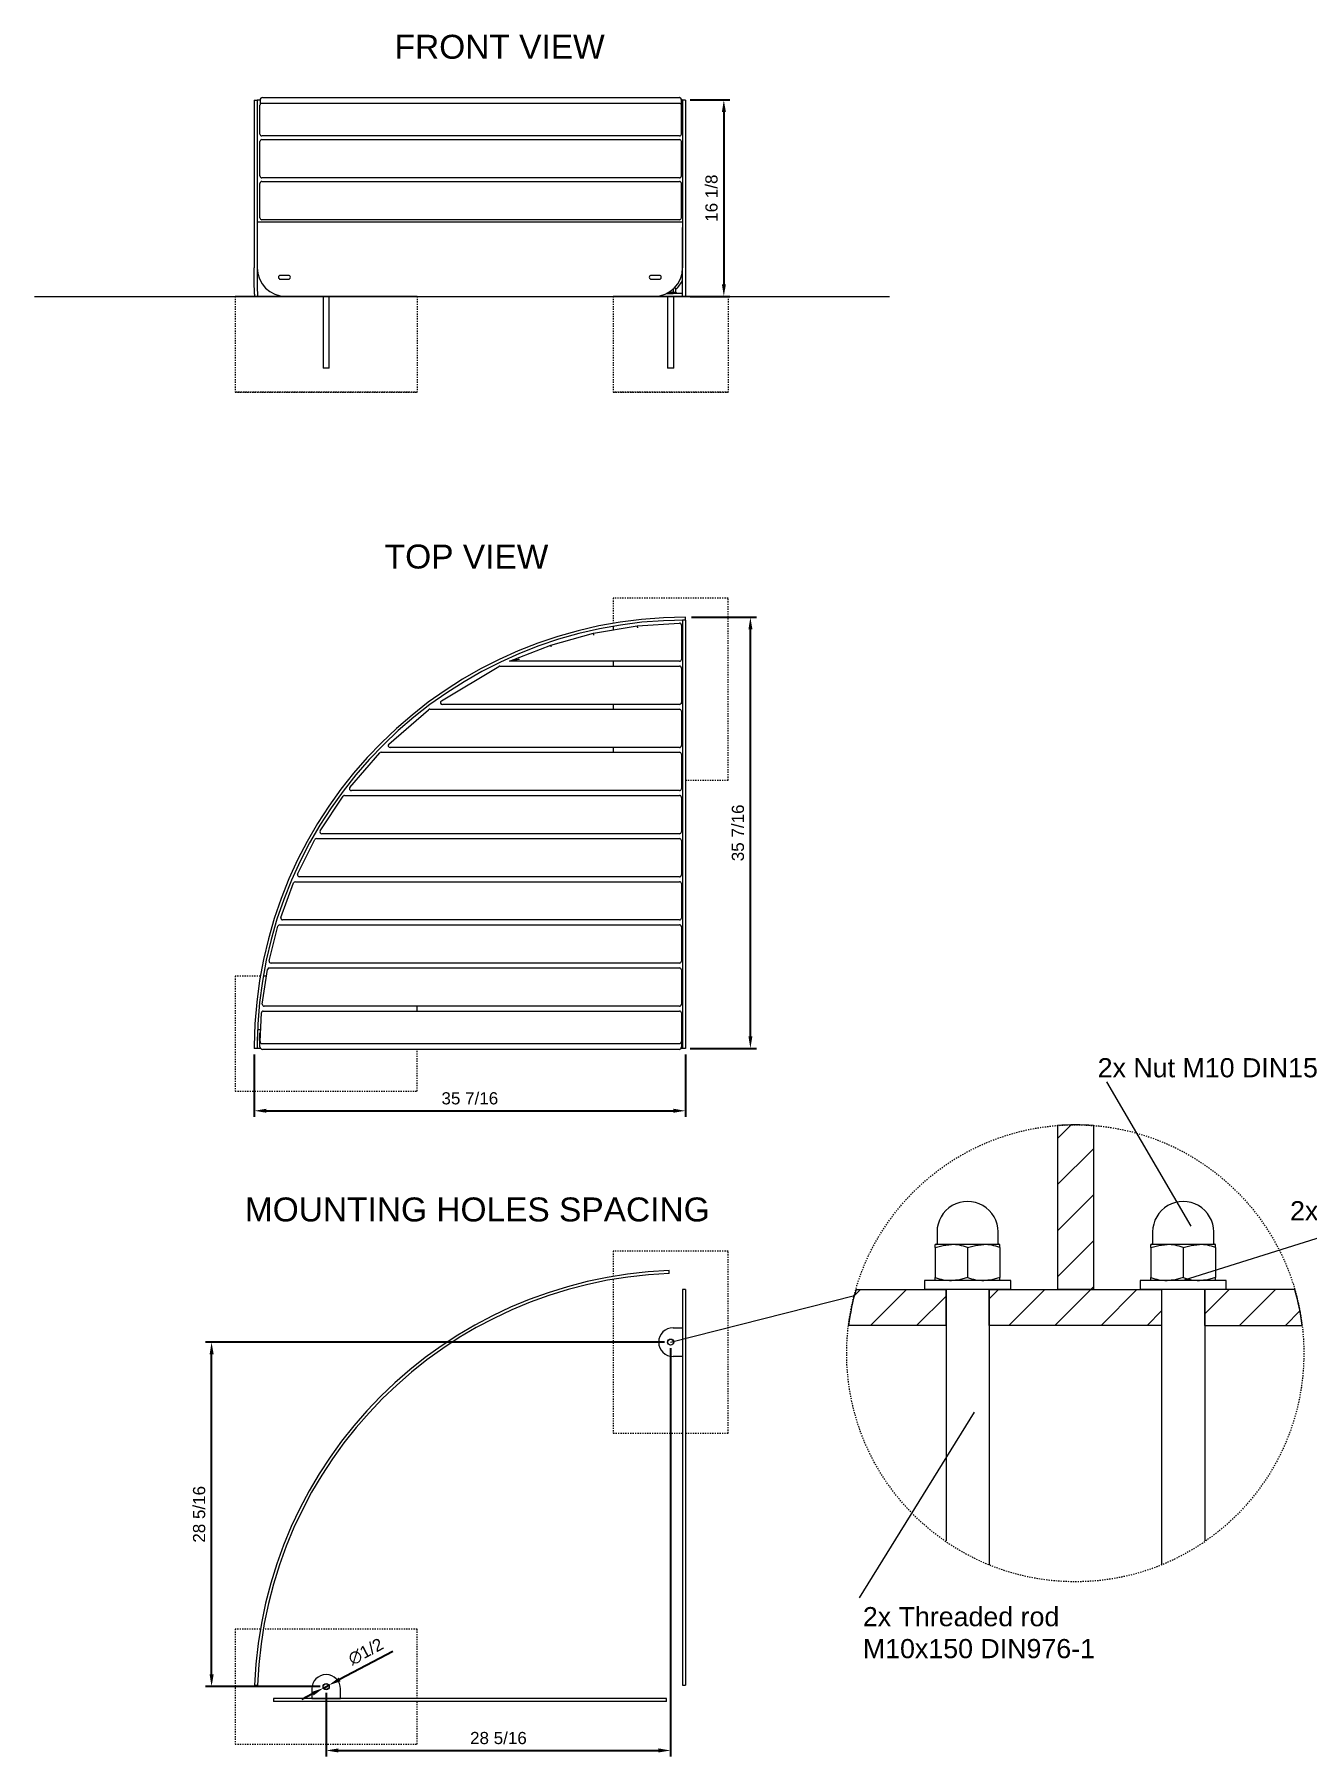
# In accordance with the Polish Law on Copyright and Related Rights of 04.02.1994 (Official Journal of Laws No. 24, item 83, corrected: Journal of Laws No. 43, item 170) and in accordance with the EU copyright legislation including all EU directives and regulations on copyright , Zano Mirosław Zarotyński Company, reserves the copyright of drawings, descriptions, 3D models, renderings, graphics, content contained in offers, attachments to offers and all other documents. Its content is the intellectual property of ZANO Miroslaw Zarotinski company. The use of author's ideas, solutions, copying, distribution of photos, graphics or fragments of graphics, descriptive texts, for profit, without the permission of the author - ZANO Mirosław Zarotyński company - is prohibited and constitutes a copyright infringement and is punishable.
# Model space of a CAD drawing. Header units: inches. Extents: x 226 to 434, y 7 to 148.
# Drawn here: x 226.5 to 331.1, y 6.6 to 148.1 of the extents above; entities that cross this region are included whole.
import ezdxf

# ---------------------------------------------------------------- set-up
doc = ezdxf.new("R2010")
doc.units = ezdxf.units.IN
doc.linetypes.add('HIDDEN', pattern=[1.905, 1.27, -0.635])
for name, color, linetype, lineweight in [('ZANO_O', 10, 'Continuous', 0), ('ZANO_R', 7, 'Continuous', 0), ('ZANO_R_przerywana', 250, 'HIDDEN', 0), ('ZANO_W', 1, 'Continuous', 0)]:
    doc.layers.add(name, color=color, linetype=linetype, lineweight=lineweight)
doc.styles.get("Standard").update_dxf_attribs({"font": 'ARIALUNI.TTF'})
doc.dimstyles.new('amerykanie', dxfattribs={"dimtxt": 50, "dimasz": 50, "dimexe": 0.5, "dimexo": 0.5, "dimgap": 1, "dimtad": 1, "dimdec": 0, "dimzin": 0, "dimlunit": 5, "dimtxsty": 'Standard', "dimcen": 0.09, "dimclrd": 1, "dimclre": 1, "dimclrt": 1, "dimazin": 0, "dimtfac": 1, "dimtdec": 0, "dimtmove": 0, "dimatfit": 3, "dimfxl": 1, "dimtzin": 0, "dimarcsym": 1})

# ---------------------------------------------------------------- blocks, each defined once
blk = doc.blocks.new('*D352')
at = {"layer": 'ZANO_W', "color": 1, "lineweight": -2}
for p, q in [((280.34, 142.73), (283.61, 142.73)), ((283.11, 141.73), (283.11, 127.59)), ((280.34, 126.59), (283.61, 126.59))]:
    blk.add_line(p, q, dxfattribs=at)
at = {"layer": 'ZANO_W', "color": 1}
for points in [[(283.28, 141.73), (282.95, 141.73), (283.11, 142.73)], [(282.95, 127.59), (283.28, 127.59), (283.11, 126.59)]]:
    blk.add_solid(points, dxfattribs=at)
at = {"layer": 'ZANO_W', "color": 1, "insert": (282.1, 134.66), "char_height": 1, "attachment_point": 5, "rotation": 90}
blk.add_mtext('16 1/8', dxfattribs=at)
blk = doc.blocks.new('*D353')
at = {"layer": 'ZANO_W', "color": 1, "lineweight": -2}
for p, q in [((280.46, 100.22), (285.79, 100.22)), ((285.29, 65.79), (285.29, 99.22)), ((280.34, 64.79), (285.79, 64.79))]:
    blk.add_line(p, q, dxfattribs=at)
at = {"layer": 'ZANO_W', "color": 1}
for points in [[(285.46, 99.22), (285.13, 99.22), (285.29, 100.22)], [(285.13, 65.79), (285.46, 65.79), (285.29, 64.79)]]:
    blk.add_solid(points, dxfattribs=at)
at = {"layer": 'ZANO_W', "color": 1, "insert": (284.27, 82.5), "char_height": 1, "attachment_point": 5, "rotation": 90}
blk.add_mtext('35 7/16', dxfattribs=at)
blk = doc.blocks.new('*D354')
at = {"layer": 'ZANO_W', "color": 1, "lineweight": -2}
for p, q in [((244.53, 64.29), (244.53, 59.16)), ((279.96, 64.29), (279.96, 59.16)), ((245.53, 59.66), (278.96, 59.66))]:
    blk.add_line(p, q, dxfattribs=at)
at = {"layer": 'ZANO_W', "color": 1}
for points in [[(245.53, 59.83), (245.53, 59.5), (244.53, 59.66)], [(278.96, 59.5), (278.96, 59.83), (279.96, 59.66)]]:
    blk.add_solid(points, dxfattribs=at)
at = {"layer": 'ZANO_W', "color": 1, "insert": (262.24, 60.68), "char_height": 1, "attachment_point": 5}
blk.add_mtext('35 7/16', dxfattribs=at)
blk = doc.blocks.new('*D355')
at = {"layer": 'ZANO_W', "color": 1, "lineweight": -2}
for p, q in [((278.24, 40.65), (240.52, 40.65)), ((241.02, 13.34), (241.02, 39.65)), ((249.93, 12.34), (240.52, 12.34))]:
    blk.add_line(p, q, dxfattribs=at)
at = {"layer": 'ZANO_W', "color": 1}
for points in [[(241.19, 39.65), (240.86, 39.65), (241.02, 40.65)], [(240.86, 13.34), (241.19, 13.34), (241.02, 12.34)]]:
    blk.add_solid(points, dxfattribs=at)
at = {"layer": 'ZANO_W', "color": 1, "insert": (240, 26.5), "char_height": 1, "attachment_point": 5, "rotation": 90}
blk.add_mtext('28 5/16', dxfattribs=at)
blk = doc.blocks.new('*D356')
at = {"layer": 'ZANO_W', "color": 1, "lineweight": -2}
for p, q in [((278.74, 40.15), (278.74, 6.59)), ((250.43, 11.84), (250.43, 6.59)), ((251.43, 7.09), (277.74, 7.09))]:
    blk.add_line(p, q, dxfattribs=at)
at = {"layer": 'ZANO_W', "color": 1}
for points in [[(251.43, 7.26), (251.43, 6.93), (250.43, 7.09)], [(277.74, 6.93), (277.74, 7.26), (278.74, 7.09)]]:
    blk.add_solid(points, dxfattribs=at)
at = {"layer": 'ZANO_W', "color": 1, "insert": (264.59, 8.11), "char_height": 1, "attachment_point": 5}
blk.add_mtext('28 5/16', dxfattribs=at)
blk = doc.blocks.new('*D357')
at = {"layer": 'ZANO_W', "color": 1, "lineweight": -2}
for p, q in [((255.9, 15.23), (251.54, 12.93)), ((249.32, 11.76), (248.44, 11.29)), ((250.21, 12.22), (250.66, 12.46))]:
    blk.add_line(p, q, dxfattribs=at)
at = {"layer": 'ZANO_W', "color": 1}
for points in [[(251.47, 13.08), (251.62, 12.78), (250.66, 12.46)], [(249.4, 11.61), (249.24, 11.9), (250.21, 12.22)]]:
    blk.add_solid(points, dxfattribs=at)
at = {"layer": 'ZANO_W', "color": 1, "insert": (253.69, 15.21), "char_height": 1, "attachment_point": 5, "rotation": 27.8491}
blk.add_mtext('∅1/2', dxfattribs=at)

msp = doc.modelspace()

# ---------------------------------------------------------------- linework, layer by layer
at = {"layer": 'ZANO_O'}
for points in [[(314.56387, 62.02962), (321.4879, 50.16587)], [(332.71836, 49.44814), (320.85372, 45.71605)], [(294.24773, 19.641), (303.70495, 34.88233)]]:
    msp.add_lwpolyline(points, dxfattribs=at)
at = {"layer": 'ZANO_R'}
for p, q in [((244.52736, 142.53009), (244.52736, 128.94744)), ((244.5279, 142.72694), (244.76413, 142.72694)), ((244.76358, 142.53009), (244.76358, 128.94744)), ((245.00888, 142.72694), (244.76413, 142.72694)), ((244.99781, 139.93167), (244.99781, 142.29107)), ((245.0094, 142.6991), (245.0094, 142.69203)), ((245.0094, 142.69203), (245.02355, 142.37735)), ((279.46822, 142.44855), (245.15529, 142.44855)), ((245.20738, 142.92379), (279.42886, 142.92379)), ((279.42886, 142.92379), (279.42886, 142.92379)), ((279.4289, 142.92379), (279.46827, 142.92379)), ((279.46827, 142.92379), (279.46828, 142.92379)), ((279.46828, 142.92379), (279.46828, 142.92379)), ((279.46828, 142.92379), (279.46829, 142.92379)), ((279.46829, 142.92379), (279.46829, 142.92379)), ((279.46829, 142.92379), (279.4683, 142.92379)), ((279.4683, 142.92379), (279.46831, 142.92379)), ((279.4683, 142.92379), (279.4683, 142.92379)), ((279.4683, 142.92379), (279.4683, 142.92379)), ((279.46831, 142.92379), (279.46831, 142.92379)), ((279.6257, 142.27954), (279.6257, 142.29107)), ((279.62571, 141.16565), (279.6257, 142.27954)), ((279.62571, 142.72694), (279.62571, 142.6991)), ((279.62571, 141.58521), (279.62571, 142.72694)), ((279.62577, 141.58521), (279.62571, 141.58081)), ((279.62572, 141.58521), (279.62572, 142.72694)), ((279.62573, 141.58521), (279.62573, 142.72694)), ((279.62574, 141.58521), (279.62574, 142.72694)), ((279.62575, 141.58521), (279.62575, 142.72694)), ((279.62576, 141.58521), (279.62576, 142.76631)), ((279.62577, 141.58521), (279.62577, 142.76631)), ((279.62578, 141.58521), (279.62578, 142.76631)), ((279.62579, 141.58521), (279.62579, 142.76631)), ((279.62579, 141.58521), (279.62579, 142.76631)), ((279.72414, 142.72694), (279.62579, 142.72694)), ((279.96036, 142.72694), (279.72414, 142.72694)), ((279.72414, 142.72694), (279.72414, 128.94744)), ((279.96036, 142.72694), (279.96036, 128.94744)), ((279.62571, 139.93167), (279.62571, 141.16565)), ((244.99781, 136.48679), (244.99781, 139.32144)), ((279.46822, 139.77419), (245.15529, 139.77419)), ((245.15529, 139.47892), (279.46822, 139.47892)), ((279.46823, 139.77419), (279.46822, 139.77419)), ((279.46822, 139.47892), (279.46823, 139.47892)), ((279.62571, 136.48679), (279.62571, 139.32144)), ((244.99781, 133.04192), (244.99781, 135.87656)), ((279.46822, 136.32931), (245.15529, 136.32931)), ((245.15529, 136.03404), (279.46822, 136.03404)), ((279.46823, 136.32931), (279.46822, 136.32931)), ((279.46822, 136.03404), (279.46823, 136.03404)), ((279.62571, 133.04192), (279.62571, 135.87656)), ((244.76358, 132.25452), (244.76358, 128.94744)), ((244.76624, 132.68759), (244.78326, 132.68759)), ((279.72414, 132.68759), (244.78326, 132.68759)), ((279.46822, 132.88444), (245.15529, 132.88444)), ((279.46823, 132.88444), (279.46822, 132.88444)), ((279.72414, 128.94744), (279.72414, 132.25452)), ((279.72414, 126.58524), (279.72414, 128.94744)), ((279.96036, 128.94744), (279.96036, 126.58524)), ((247.34231, 128.31752), (246.67302, 128.31752)), ((246.67302, 128.00256), (247.34231, 128.00256)), ((277.81469, 128.31752), (277.1454, 128.31752)), ((277.1454, 128.00256), (277.81469, 128.00256)), ((226.46634, 126.58524), (296.72881, 126.58524)), ((242.95256, 126.58524), (257.91316, 126.58524)), ((257.91316, 126.58524), (242.95256, 126.58524)), ((250.17695, 126.58524), (250.17695, 120.67974)), ((250.68833, 126.58524), (250.17739, 126.58524)), ((250.68876, 120.67974), (250.68876, 126.58524)), ((257.91316, 126.58524), (277.36194, 126.58524)), ((274.01549, 126.58524), (277.36194, 126.58524)), ((283.46429, 126.58524), (274.01549, 126.58524)), ((277.36194, 126.58524), (279.72414, 126.58524)), ((277.59816, 126.58524), (277.75564, 126.59175)), ((277.75564, 126.61828), (277.75564, 126.58524)), ((278.3916, 126.82146), (278.93674, 126.82146)), ((278.48398, 126.58524), (278.99406, 126.58524)), ((278.48398, 126.58524), (278.48398, 120.67974)), ((278.57396, 126.91988), (279.21233, 126.91988)), ((279.72414, 126.82146), (278.93674, 126.82146)), ((278.94446, 127.1937), (278.94446, 126.95153)), ((278.99579, 120.67974), (278.99579, 126.58524)), ((279.06796, 127.31358), (279.09422, 127.31358)), ((279.14903, 127.28194), (279.09422, 127.31358)), ((279.09422, 126.91988), (279.14903, 126.95153)), ((279.14903, 127.28194), (279.14903, 126.95153)), ((279.21233, 126.82146), (279.21233, 126.91988)), ((279.96036, 126.58524), (279.72414, 126.58524)), ((279.72414, 126.58524), (279.96036, 126.58524)), ((279.96036, 126.58524), (283.46429, 126.58524)), ((250.68876, 120.67974), (250.17695, 120.67974)), ((278.99579, 120.67974), (278.48398, 120.67974)), ((272.39631, 98.91294), (275.98926, 99.51969)), ((274.01549, 99.47751), (274.01549, 99.18638)), ((275.98926, 99.51969), (279.45836, 99.73941)), ((279.62579, 99.58225), (279.62579, 96.7579)), ((279.72414, 99.98319), (279.72414, 64.78642)), ((279.96036, 99.98319), (279.72414, 99.98319)), ((279.96036, 99.98319), (279.96036, 100.21941)), ((279.96036, 99.98319), (279.96036, 64.78642)), ((265.49569, 96.60046), (268.8858, 97.93635)), ((268.8858, 97.93635), (272.39631, 98.91294)), ((279.46831, 96.60042), (265.49569, 96.60046)), ((274.01549, 96.60043), (274.01549, 96.20673)), ((259.90617, 93.34963), (264.62321, 96.18426)), ((264.70433, 96.20676), (279.4683, 96.20672)), ((279.62579, 96.04924), (279.62578, 93.2146)), ((279.62579, 95.49501), (279.72414, 95.49501)), ((255.58499, 89.79018), (258.84395, 92.62482)), ((258.9473, 92.66347), (279.4683, 92.66342)), ((279.4683, 93.05712), (259.98728, 93.05717)), ((274.01549, 93.05713), (274.01549, 92.66343)), ((279.72414, 93.13281), (279.60288, 93.13281)), ((279.62578, 92.50594), (279.62577, 89.6713)), ((279.46829, 89.51382), (255.68834, 89.51388)), ((274.01549, 89.51383), (274.01549, 89.12013)), ((252.38934, 86.23087), (254.83191, 89.0655)), ((254.95121, 89.12018), (279.46829, 89.12012)), ((279.62577, 88.96264), (279.62576, 86.128)), ((279.62576, 86.83361), (279.72414, 86.83361)), ((249.94917, 82.6716), (251.82226, 85.50623)), ((251.95365, 85.57689), (279.46828, 85.57682)), ((279.46828, 85.97052), (252.50864, 85.97059)), ((279.62576, 85.41934), (279.62575, 82.5847)), ((279.46827, 82.42722), (250.08055, 82.4273)), ((248.08865, 79.11234), (249.51682, 81.94697)), ((249.65746, 82.0336), (279.46827, 82.03352)), ((279.62575, 81.87604), (279.62574, 79.0414)), ((246.70975, 75.55309), (247.76422, 78.38773)), ((247.91182, 78.4903), (279.46826, 78.49022)), ((279.46826, 78.88392), (248.22928, 78.884)), ((279.62574, 78.33274), (279.62573, 75.4981)), ((279.46825, 75.34062), (246.85734, 75.3407)), ((245.75393, 71.99385), (246.47771, 74.82849)), ((246.63029, 74.94701), (279.46825, 74.94692)), ((279.62573, 74.78944), (279.62572, 71.9548)), ((245.18617, 68.43461), (245.60497, 71.26925)), ((245.76076, 71.40371), (279.46824, 71.40362)), ((279.46824, 71.79732), (245.90651, 71.79741)), ((279.62572, 71.24614), (279.62571, 68.4115)), ((245.52549, 70.73129), (245.26927, 70.73129)), ((279.46823, 68.25402), (245.34196, 68.25411)), ((257.91316, 67.86038), (257.91316, 68.25408)), ((245.00888, 65.3506), (245.11499, 67.71)), ((245.27231, 67.86041), (279.46823, 67.86032)), ((279.62571, 67.70284), (279.62571, 65.34344)), ((244.76624, 65.21948), (244.78326, 65.21948)), ((244.78326, 65.21948), (244.82263, 66.32184)), ((245.05256, 66.32184), (244.82263, 66.32184)), ((244.99781, 64.9355), (244.99781, 66.04939)), ((245.1662, 65.18605), (279.46823, 65.18596)), ((279.62571, 65.34344), (279.6257, 64.93541)), ((279.72414, 66.32184), (279.62571, 66.32184)), ((244.76358, 64.78642), (244.52736, 64.78642)), ((245.03958, 64.78642), (244.76358, 64.78642)), ((244.99781, 64.90766), (244.99781, 64.9355)), ((279.42885, 64.71072), (245.19466, 64.71081)), ((279.72414, 64.78642), (279.584, 64.78642)), ((279.6257, 64.93541), (279.6257, 64.90757)), ((279.96036, 64.78642), (279.72414, 64.78642)), ((310.51911, 57.38188), (311.64023, 58.50301)), ((310.51911, 58.44823), (310.51911, 44.97786)), ((313.47186, 58.44823), (313.47186, 44.97786)), ((310.51911, 53.59382), (313.47186, 56.54657)), ((310.51911, 49.80576), (313.47186, 52.75851)), ((300.6274, 49.70226), (300.6274, 48.74262)), ((305.64706, 48.74262), (305.64706, 49.70226)), ((318.3439, 49.70226), (318.3439, 48.74262)), ((323.36357, 48.74262), (323.36357, 49.70226)), ((300.47976, 48.43144), (300.47976, 48.6688)), ((301.80849, 48.6688), (300.47976, 48.6688)), ((300.47976, 48.43144), (301.13074, 48.60365)), ((300.47976, 48.43144), (300.47976, 45.9534)), ((301.13074, 48.60365), (301.80849, 48.6688)), ((304.46596, 48.6688), (301.80849, 48.6688)), ((303.13723, 48.43144), (303.78821, 48.60365)), ((303.13723, 48.43144), (303.13723, 45.9534)), ((303.78821, 48.60365), (304.46596, 48.6688)), ((305.79471, 48.6688), (304.46596, 48.6688)), ((305.79471, 48.43144), (305.79471, 48.6688)), ((305.79471, 48.43144), (305.79471, 45.9534)), ((310.51911, 46.01769), (313.47186, 48.97044)), ((318.19626, 48.43144), (318.19626, 48.6688)), ((319.52499, 48.6688), (318.19626, 48.6688)), ((318.19626, 48.43144), (318.84724, 48.60365)), ((318.19626, 48.43144), (318.19626, 45.9534)), ((318.84724, 48.60365), (319.52499, 48.6688)), ((322.18246, 48.6688), (319.52499, 48.6688)), ((320.85373, 48.43144), (321.50471, 48.60365)), ((320.85373, 48.43144), (320.85373, 45.9534)), ((321.50471, 48.60365), (322.18246, 48.6688)), ((323.51121, 48.6688), (322.18246, 48.6688)), ((323.51121, 48.43144), (323.51121, 48.6688)), ((323.51121, 48.43144), (323.51121, 45.9534)), ((278.62782, 46.29383), (278.62782, 46.53022)), ((299.59393, 45.71605), (299.59393, 44.97787)), ((306.68052, 45.71605), (299.59393, 45.71605)), ((300.47976, 45.71605), (300.47976, 45.9534)), ((302.48625, 45.7812), (301.80849, 45.71605)), ((303.13723, 45.9534), (302.48625, 45.7812)), ((305.14371, 45.7812), (304.46596, 45.71605)), ((305.79471, 45.9534), (305.14371, 45.7812)), ((305.79471, 45.71605), (305.79471, 45.9534)), ((306.68052, 44.97787), (306.68052, 45.71605)), ((317.31043, 45.71605), (317.31043, 44.97787)), ((324.39702, 45.71605), (317.31043, 45.71605)), ((318.19626, 45.71605), (318.19626, 45.9534)), ((320.20274, 45.7812), (319.52499, 45.71605)), ((320.85373, 45.9534), (320.20274, 45.7812)), ((322.86021, 45.7812), (322.18246, 45.71605)), ((323.51121, 45.9534), (322.86021, 45.7812)), ((323.51121, 45.71605), (323.51121, 45.9534)), ((324.39702, 44.97787), (324.39702, 45.71605)), ((279.72414, 44.98653), (279.72414, 12.45483)), ((279.96036, 44.98653), (279.72414, 44.98653)), ((279.96036, 44.98653), (279.96036, 12.45483)), ((293.83282, 44.48366), (294.33331, 44.98416)), ((293.97126, 44.98448), (301.36558, 44.97786)), ((295.16233, 42.02511), (298.11799, 44.98077)), ((298.9504, 42.02511), (301.36558, 44.4403)), ((306.68052, 44.97787), (299.59393, 44.97787)), ((301.36558, 42.02511), (301.36558, 44.97786)), ((301.36558, 44.97786), (301.36558, 24.79716)), ((304.90888, 42.02511), (304.90888, 44.97786)), ((304.90888, 44.97786), (319.08208, 44.97786)), ((304.90888, 44.97786), (304.90888, 22.34768)), ((304.90888, 44.19553), (305.69121, 44.97786)), ((306.52653, 42.02511), (309.47928, 44.97786)), ((310.31459, 42.02511), (313.26734, 44.97786)), ((313.47186, 44.97786), (310.51911, 44.97786)), ((313.26734, 44.97786), (313.47186, 45.18238)), ((314.10266, 42.02511), (317.05541, 44.97786)), ((324.39702, 44.97787), (317.31043, 44.97787)), ((319.08208, 44.97786), (319.08208, 42.02511)), ((319.08208, 44.97786), (319.08208, 22.34768)), ((330.0197, 44.98448), (322.62538, 44.97786)), ((324.63333, 44.97966), (322.62538, 42.97171)), ((322.62538, 42.02511), (322.62538, 44.97786)), ((322.62538, 44.97786), (322.62538, 24.33)), ((328.42479, 44.98305), (325.46685, 42.02511)), ((317.89072, 42.02511), (319.08208, 43.21647)), ((330.44367, 43.21387), (329.25491, 42.02511)), ((278.93674, 41.83089), (279.72414, 41.83089)), ((279.72414, 41.83089), (279.72414, 39.46869)), ((301.36558, 42.02511), (293.3622, 42.02511)), ((319.08208, 42.02511), (304.90888, 42.02511)), ((322.62538, 42.02511), (330.62876, 42.02511)), ((279.72414, 39.46869), (278.93674, 39.46869)), ((301.36558, 26.26538), (301.36558, 24.33)), ((244.55242, 12.45483), (244.78881, 12.45483)), ((246.09612, 11.35851), (246.09612, 11.12229)), ((278.3916, 11.35851), (246.09612, 11.35851)), ((249.25176, 12.14591), (249.25176, 11.35851)), ((249.25176, 11.35851), (251.61396, 11.35851)), ((251.61396, 11.35851), (251.61396, 12.14591)), ((278.3916, 11.12229), (278.3916, 11.35851)), ((279.72414, 12.45483), (279.96036, 12.45483)), ((278.3916, 11.12229), (246.09612, 11.12229))]:
    msp.add_line(p, q, dxfattribs=at)
at = {"layer": 'ZANO_R', "flags": 128}
for points in [[(279.61422, 142.82547), (279.62273, 142.79703), (279.62576, 142.76631)], [(244.60618, 126.58524), (244.59369, 126.59331), (244.58228, 126.61768), (244.57186, 126.65928), (244.56267, 126.71795), (244.55502, 126.79012), (244.54849, 126.87774), (244.54297, 126.98214), (244.53849, 127.10173), (244.53508, 127.23035), (244.53248, 127.37183), (244.53055, 127.52603), (244.52919, 127.69284), (244.52834, 127.86326), (244.52782, 128.04244), (244.52753, 128.22997), (244.5274, 128.42547), (244.52736, 128.6832), (244.52736, 128.94744)], [(244.76358, 128.94744), (244.76358, 128.75197), (244.76359, 128.5565), (244.76366, 128.3596), (244.76383, 128.16557), (244.76418, 127.9838), (244.7648, 127.8062), (244.76583, 127.63546), (244.76738, 127.47184), (244.76951, 127.32379), (244.7724, 127.18603), (244.7762, 127.05934), (244.78108, 126.94461), (244.78686, 126.84764), (244.79384, 126.76463), (244.80212, 126.69623), (244.8118, 126.64325), (244.82621, 126.59996), (244.84293, 126.58524)], [(278.73989, 126.91988), (278.68723, 126.92213), (278.59455, 126.94007)], [(278.94446, 126.95153), (278.89648, 126.93897), (278.73989, 126.91988)], [(279.14903, 126.95153), (279.09892, 126.92857), (279.04675, 126.91988)], [(275.98926, 99.51969), (275.98961, 99.51668), (275.99064, 99.50777), (275.99232, 99.49329), (275.99457, 99.47381), (275.99732, 99.45007), (276.00046, 99.42299), (276.00386, 99.3936), (276.0074, 99.36304)], [(268.93591, 97.78683), (268.92613, 97.816), (268.91673, 97.84404), (268.90807, 97.8699), (268.90047, 97.89255), (268.89424, 97.91115), (268.88961, 97.92496), (268.88676, 97.93347), (268.8858, 97.93635)], [(272.43062, 98.75903), (272.42466, 98.78576), (272.41888, 98.81167), (272.41346, 98.83599), (272.40856, 98.85796), (272.40434, 98.87694), (272.40091, 98.89232), (272.39838, 98.90366), (272.39683, 98.91061), (272.39631, 98.91294)], [(266.32487, 96.75793), (266.21664, 96.73738), (266.11026, 96.71718), (266.00756, 96.69767), (265.91028, 96.6792), (265.8201, 96.66207), (265.73855, 96.64658), (265.66704, 96.633), (265.60678, 96.62155), (265.55881, 96.61244), (265.52395, 96.60582), (265.50278, 96.6018), (265.49569, 96.60046)]]:
    msp.add_lwpolyline(points, dxfattribs=at)
at = {"layer": 'ZANO_R'}
for centre, radius in [((278.73989, 40.64979), 0.25591), ((278.73989, 40.64979), 0.23622), ((250.43286, 12.34276), 0.25591), ((250.43286, 12.34276), 0.23622)]:
    msp.add_circle(centre, radius, dxfattribs=at)
for centre, radius, start, end in [((255.70254, 142.59748), 11.17538, 179.3362274, 180.3454863), ((260.96789, 142.58321), 16.2044, 179.4917737, 180.1878056), ((245.15529, 142.29107), 0.15748, 90, 179.996974), ((279.42885, 142.72694), 0.19685, 0, 90), ((279.42886, 142.72694), 0.19685, 0, 90), ((279.46822, 142.29107), 0.15748, 359.996974, 90), ((279.46827, 142.76631), 0.15748, 359.996974, 90), ((279.46828, 142.76631), 0.15748, 359.996974, 90), ((279.46829, 142.76631), 0.15748, 0.003026, 90), ((245.15529, 139.93167), 0.15748, 179.996974, 270), ((245.15529, 139.32143), 0.15748, 90, 179.996974), ((279.46823, 139.93167), 0.15748, 270, 359.996974), ((279.46823, 139.32143), 0.15748, 359.996974, 90), ((245.15529, 136.48679), 0.15748, 179.996974, 270), ((245.15529, 135.87656), 0.15748, 90, 179.996974), ((279.46823, 136.48679), 0.15748, 270, 359.996974), ((279.46823, 135.87656), 0.15748, 359.996974, 90), ((245.15529, 133.04192), 0.15748, 179.996974, 270), ((279.46823, 133.04192), 0.15748, 270, 0.003026), ((247.12578, 128.94744), 2.3622, 180, 270), ((277.36194, 128.94744), 2.3622, 270, 0), ((246.67302, 128.16004), 0.15748, 90, 270), ((247.34231, 128.16004), 0.15748, 270, 90), ((277.1454, 128.16004), 0.15748, 90, 270), ((277.81469, 128.16004), 0.15748, 270, 90), ((277.77057, 128.81656), 2.14867, 309.9070097, 335.3950874), ((279.05098, 127.11468), 0.19484, 236.859984, 268.755729), ((279.04252, 127.1188), 0.19483, 56.8591992, 88.7557715), ((279.08437, 127.32343), 0.00984, 195.2325856, 270), ((279.96036, 64.78641), 35.433, 90, 179.6816885), ((279.96036, 64.78641), 35.19678, 90, 179.6795521), ((279.46831, 99.58225), 0.15748, 359.9998487, 93.6241421), ((279.46831, 96.7579), 0.15748, 269.9998487, 359.9998487), ((264.70433, 96.04928), 0.15748, 89.9998487, 121.0030438), ((279.46831, 96.04924), 0.15748, 359.9998487, 89.9998487), ((258.9473, 92.50599), 0.15748, 89.9998487, 131.0166437), ((259.98728, 93.21465), 0.15748, 121.0030438, 269.9998487), ((279.4683, 93.2146), 0.15748, 269.9998487, 359.9998487), ((279.4683, 92.50594), 0.15748, 359.9998487, 89.9998487), ((255.68834, 89.67136), 0.15748, 131.0166437, 269.9998487), ((279.46829, 89.6713), 0.15748, 269.9998487, 359.9998487), ((254.95121, 88.9627), 0.15748, 89.9998487, 139.2489164), ((279.46829, 88.96264), 0.15748, 359.9998487, 89.9998487), ((251.95365, 85.41941), 0.15748, 89.9998487, 146.5436615), ((252.50864, 86.12807), 0.15748, 139.2489164, 269.9998487), ((279.46828, 86.128), 0.15748, 269.9998487, 359.9998487), ((279.46828, 85.41934), 0.15748, 359.9998487, 89.9998487), ((250.08055, 82.58478), 0.15748, 146.5436615, 269.9998487), ((279.46827, 82.5847), 0.15748, 269.9998487, 359.9998487), ((249.65746, 81.87612), 0.15748, 89.9998487, 153.259679), ((279.46827, 81.87604), 0.15748, 359.9998487, 89.9998487), ((247.91182, 78.33282), 0.15748, 89.9998487, 159.5949263), ((248.22928, 79.04148), 0.15748, 153.259679, 269.9998487), ((279.46826, 79.0414), 0.15748, 269.9998487, 359.9998487), ((279.46826, 78.33274), 0.15748, 359.9998487, 89.9998487), ((246.85734, 75.49819), 0.15748, 159.5949263, 269.9998487), ((279.46825, 75.4981), 0.15748, 269.9998487, 359.9998487), ((246.63029, 74.78953), 0.15748, 89.9998487, 165.6764821), ((279.46825, 74.78944), 0.15748, 359.9998487, 89.9998487), ((245.76076, 71.24623), 0.15748, 89.9998487, 171.5956685), ((245.90651, 71.95489), 0.15748, 165.6764821, 269.9998487), ((279.46824, 71.9548), 0.15748, 269.9998487, 359.9998487), ((279.46824, 71.24614), 0.15748, 359.9998487, 89.9998487), ((245.34196, 68.41159), 0.15748, 171.5956685, 269.9998487), ((279.46823, 68.4115), 0.15748, 269.9998487, 359.9998487), ((245.27231, 67.70293), 0.15748, 89.9998487, 177.4249013), ((279.46823, 67.70284), 0.15748, 359.9998487, 89.9998487), ((245.15529, 66.04939), 0.15748, 134.2638, 179.9998487), ((245.1662, 65.34353), 0.15748, 177.4249013, 269.9998487), ((279.46822, 65.34344), 0.15748, 269.9998487, 359.9998487), ((279.973, 64.78639), 35.44564, 179.681758, 179.9999557), ((279.94465, 64.78647), 35.18108, 179.6794943, 180.0000849), ((245.19466, 64.90766), 0.19685, 179.9998487, 269.9998487), ((279.42885, 64.90757), 0.19685, 269.9998487, 359.9998487), ((311.99548, 39.73259), 18.77378, 85.4895884, 94.5104116), ((303.13723, 49.70227), 2.50983, 359.9997308, 180.0002692), ((320.85373, 49.70227), 2.50983, 359.9997308, 180.0002692), ((300.55357, 48.74263), 0.07383, 270.0029354, 359.9902351), ((301.77451, 44.64074), 4.0282, 70.2269566, 89.5167659), ((304.43199, 44.64074), 4.0282, 70.2269566, 89.5167659), ((305.7209, 48.74263), 0.07383, 180.0097649, 269.9970646), ((318.27007, 48.74263), 0.07383, 270.0029354, 359.9902351), ((319.49101, 44.64074), 4.0282, 70.2269566, 89.5167659), ((322.14849, 44.64074), 4.0282, 70.2269566, 89.5167659), ((323.4374, 48.74263), 0.07383, 180.0097665, 269.9834032), ((279.96036, 11.12229), 35.433, 92.1552501, 177.8447499), ((279.96036, 11.12229), 35.19678, 92.1697218, 177.8302782), ((301.8425, 49.74436), 4.02845, 250.2279308, 269.5162644), ((304.49997, 49.74436), 4.02845, 250.2279308, 269.5162644), ((319.559, 49.74436), 4.02845, 250.2279308, 269.5162644), ((322.21647, 49.74436), 4.02845, 250.2279308, 269.5162644), ((311.98717, 39.73259), 18.76581, 163.7478553, 173.0144838), ((311.98717, 39.73259), 18.78176, 7.0110706, 16.2379607), ((278.93674, 40.64979), 1.1811, 90, 180), ((278.93674, 40.64979), 1.1811, 180, 270), ((250.43286, 12.14591), 1.1811, 90, 180), ((250.43286, 12.14591), 1.1811, 0, 90)]:
    msp.add_arc(centre, radius, start, end, dxfattribs=at)
for centre, major_axis, ratio, end_param in [((245.20738, 142.72694), (0.1985, 0), 0.991680651, 3.141592654), ((245.01065, 142.72694), (0, 0.03937), 0.044974232, 2.35619449)]:
    msp.add_ellipse(centre, major_axis=major_axis, ratio=ratio, start_param=1.570796327, end_param=end_param, dxfattribs=at)
at = {"layer": 'ZANO_R_przerywana', "ltscale": 0.05}
for p, q in [((242.95256, 126.58524), (242.95256, 118.71124)), ((242.95256, 126.58524), (242.95256, 118.71124)), ((257.91316, 126.58524), (257.91316, 118.71124)), ((257.91316, 126.58524), (257.91316, 118.71124)), ((274.01549, 126.58524), (274.01549, 118.71124)), ((274.01549, 126.58524), (274.01549, 118.71124)), ((283.46429, 126.58524), (283.46429, 118.71124)), ((283.46429, 126.58524), (283.46429, 118.71124)), ((242.95256, 118.71124), (257.91316, 118.71124)), ((257.91316, 118.71124), (242.95256, 118.71124)), ((274.01549, 118.71124), (283.46429, 118.71124)), ((283.46429, 118.71124), (274.01549, 118.71124)), ((274.01549, 101.79421), (274.01549, 99.71715)), ((283.46429, 101.79421), (274.01549, 101.79421)), ((283.46429, 86.83361), (283.46429, 101.79421)), ((279.96036, 86.83361), (283.46429, 86.83361)), ((242.95256, 70.73129), (242.95256, 61.28248)), ((245.02963, 70.73129), (242.95256, 70.73129)), ((257.91316, 61.28248), (257.91316, 64.71078)), ((242.95256, 61.28248), (257.91316, 61.28248)), ((283.46429, 48.13009), (274.01549, 48.13009)), ((274.01549, 48.13009), (274.01549, 46.05302)), ((283.46429, 33.16949), (283.46429, 48.13009)), ((274.01549, 45.81338), (274.01549, 33.16949)), ((274.01549, 33.16949), (279.72414, 33.16949)), ((279.96036, 33.16949), (283.46429, 33.16949)), ((242.95256, 17.06716), (242.95256, 7.61836)), ((245.02963, 17.06716), (242.95256, 17.06716)), ((257.91316, 17.06716), (245.26927, 17.06716)), ((257.91316, 11.35851), (257.91316, 17.06716)), ((257.91316, 7.61836), (257.91316, 11.12229)), ((242.95256, 7.61836), (257.91316, 7.61836))]:
    msp.add_line(p, q, dxfattribs=at)
at = {"layer": 'ZANO_R_przerywana', "color": 1, "ltscale": 0.05}
msp.add_circle((311.98717, 39.73259), 18.78176, dxfattribs=at)
at = {"layer": 'ZANO_W'}
msp.add_lwpolyline([(278.73989, 40.64979), (293.83282, 44.48366)], dxfattribs=at)

# ---------------------------------------------------------------- texts
at = {"layer": 'ZANO_O', "attachment_point": 1}
for s, insert, char_height, width in [('FRONT VIEW', (256.05817, 148.08563), 1.9685, 1188.4821152), ('TOP VIEW', (255.24769, 106.19258), 1.9685, 1188.4821152), ('2x Nut M10 DIN1587', (313.826, 63.98724), 1.5748, 1792.8014422), ('MOUNTING HOLES SPACING', (243.75274, 52.53675), 1.9685, 2094.1972332), ('2x Washer M10 DIN125', (329.63307, 52.23326), 1.5748, 1792.8014422), ('2x Threaded rod \\PM10x150 DIN976-1', (294.53326, 18.87629), 1.5748, 1792.8014422)]:
    msp.add_mtext(s, dxfattribs=dict(at, insert=insert, char_height=char_height, width=width))

# ---------------------------------------------------------------- dimensions: what is measured, and where the dimension line sits
at = {"layer": 'ZANO_W'}
for base, p1, p2, picture, middle in [((283.1144, 126.58524), (279.84225, 142.72694), (279.84225, 126.58524), '*D352', (282.0953, 134.65609)), ((285.29293, 100.21941), (279.84225, 64.78642), (279.96036, 100.21941), '*D353', (284.27383, 82.50292)), ((241.02316, 40.64979), (250.43286, 12.34276), (278.73989, 40.64979), '*D355', (240.00406, 26.49627))]:
    dim = msp.add_linear_dim(base=base, p1=p1, p2=p2, angle=90, dimstyle='amerykanie', override={"dimtxt": 1, "dimasz": 1, "dimgap": 0.5, "dimdec": 4, "dimaunit": 1, "dimadec": 1, "dimtdec": 4, "dimtmove": 1, "dimfrac": 2}, dxfattribs=at)
    dim.commit()
    dim.dimension.update_dxf_attribs({"geometry": picture, "text_midpoint": middle})
for base, p1, p2, picture, middle in [((279.96036, 59.66399), (244.52736, 64.78642), (279.96036, 64.78642), '*D354', (262.24386, 60.68309)), ((278.73989, 7.09204), (250.43286, 12.34276), (278.73989, 40.64979), '*D356', (264.58637, 8.11114))]:
    dim = msp.add_linear_dim(base=base, p1=p1, p2=p2, dimstyle='amerykanie', override={"dimtxt": 1, "dimasz": 1, "dimgap": 0.5, "dimdec": 4, "dimaunit": 1, "dimadec": 1, "dimtdec": 4, "dimtmove": 1, "dimfrac": 2}, dxfattribs=at)
    dim.commit()
    dim.dimension.update_dxf_attribs({"geometry": picture, "text_midpoint": middle})
dim = msp.add_diameter_dim_2p(p1=(250.20659, 12.22321), p2=(250.65912, 12.4623), dimstyle='amerykanie', override={"dimtxt": 1, "dimasz": 1, "dimgap": 0.5, "dimdec": 4, "dimaunit": 1, "dimadec": 1, "dimtdec": 4, "dimtmove": 1, "dimfrac": 2}, dxfattribs=at)
dim.commit()
dim.dimension.update_dxf_attribs({"geometry": '*D357', "text_midpoint": (253.686, 15.21411)})

doc.saveas('drawing.dxf')
